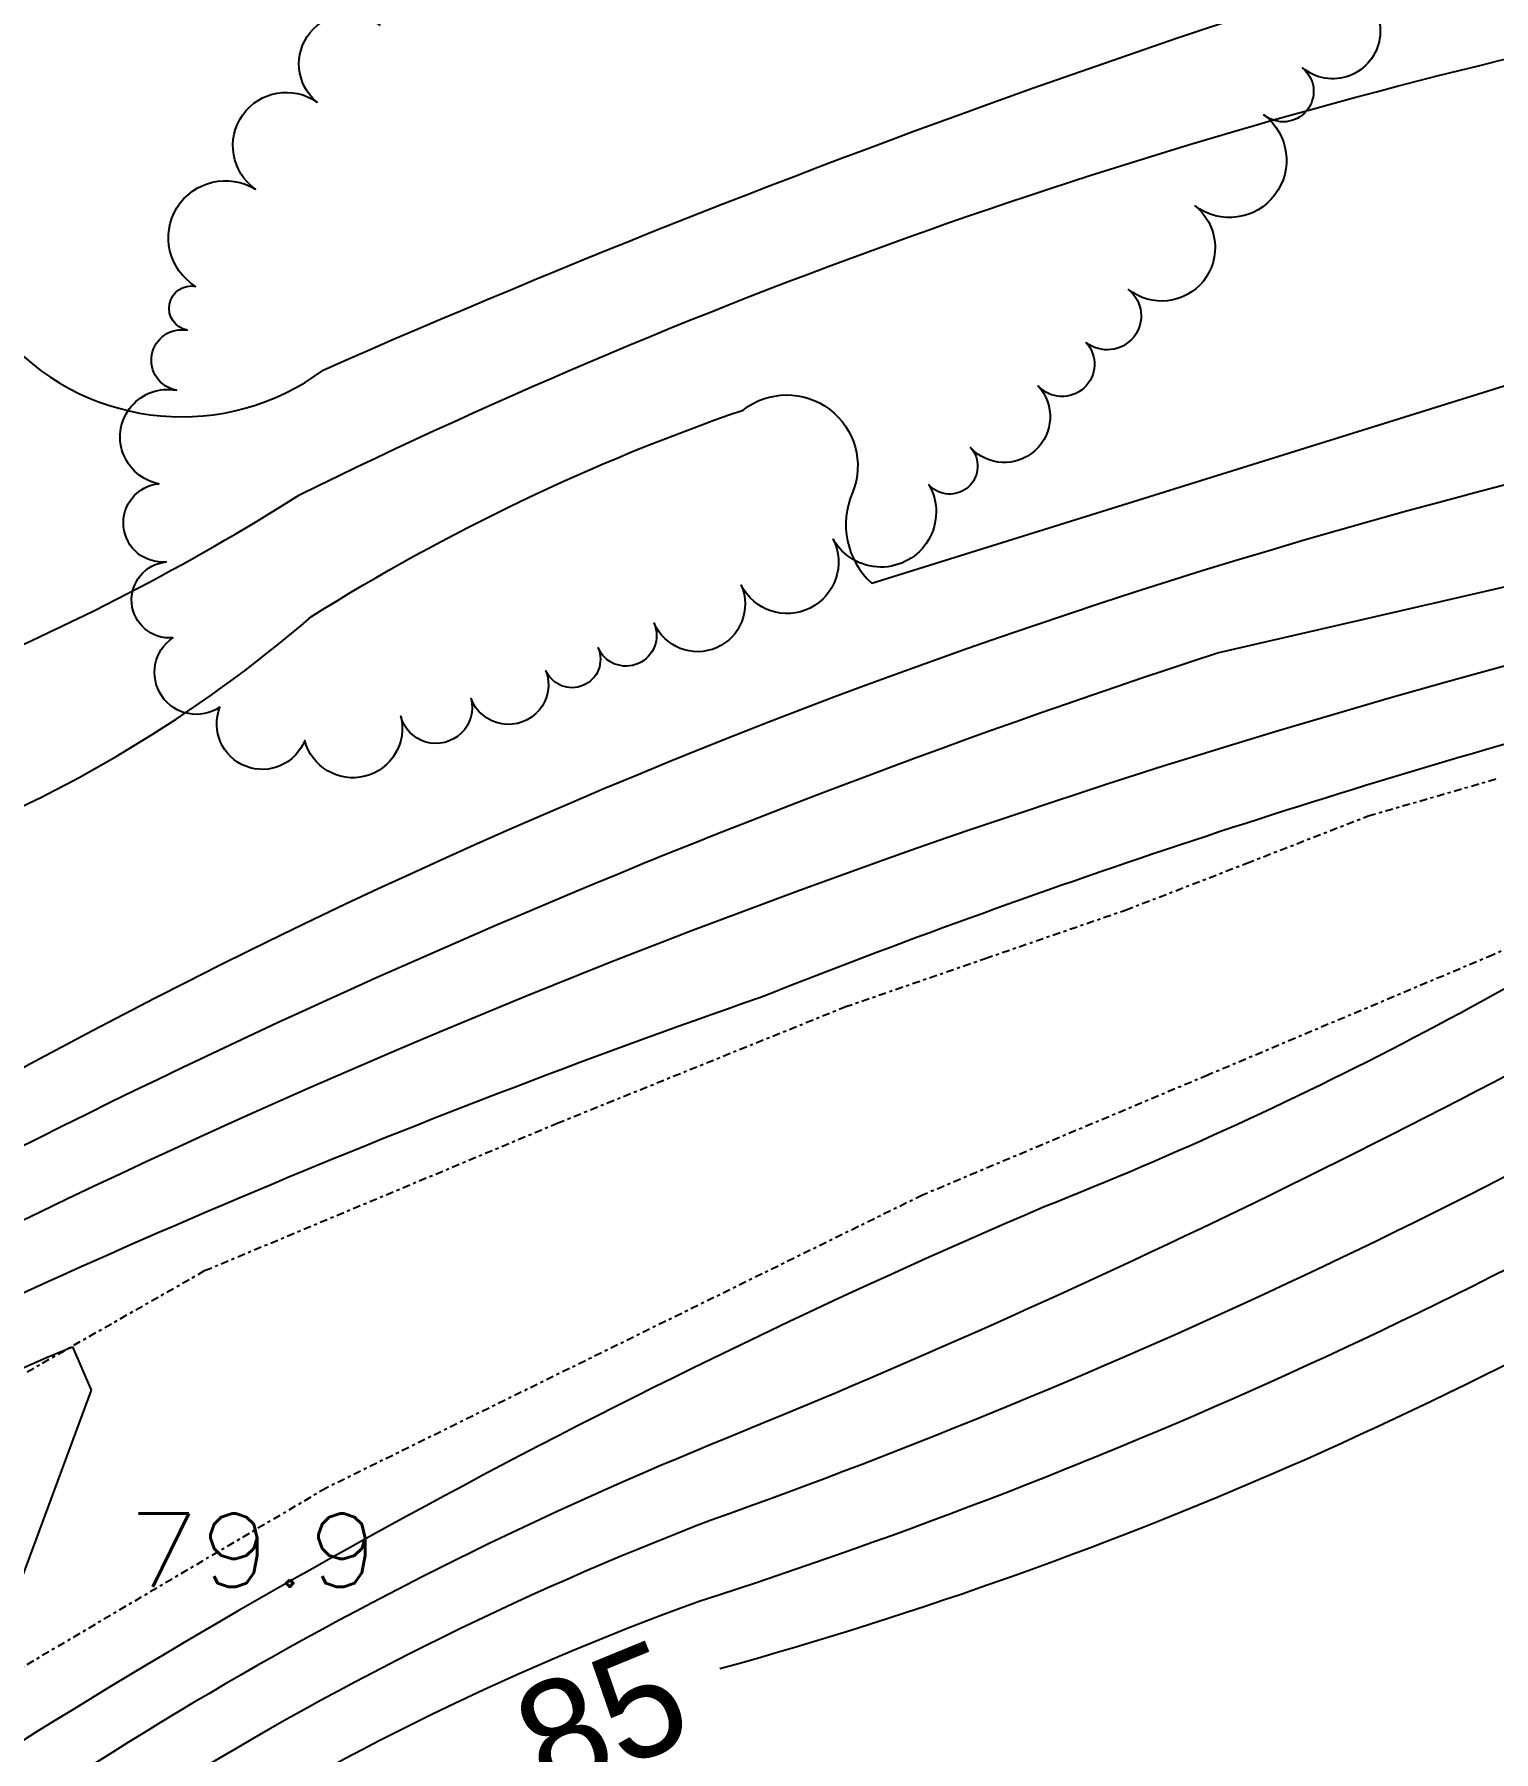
# Model space of a CAD drawing. Header units: feet. Extents: x 1023941 to 1026768, y 90264 to 94497.
# Drawn here: x 1025126.8 to 1025174.7, y 92532.6 to 92589 of the extents above; entities that cross this region are included whole.
import ezdxf
from ezdxf.enums import TextEntityAlignment as Align

# ---------------------------------------------------------------- set-up
doc = ezdxf.new("R2010")
doc.units = ezdxf.units.FT
doc.header["$MEASUREMENT"] = 0
doc.linetypes.add('DASHDOT2', pattern=[0.5, 0.25, -0.11875, 0.0125, -0.11875])
doc.linetypes.add('LTP702', pattern=[40, 40, 0])
for name, color, linetype in [('ANNOTATE', 10, 'Continuous'), ('BRUSH', 9, 'Continuous'), ('CF-DEP_INDX', 11, 'LTP702'), ('CF-INDEX', 11, 'Continuous'), ('CF-INTERMED', 9, 'Continuous'), ('DITCH', 9, 'DASHDOT2'), ('SPOTELEV', 9, 'Continuous')]:
    doc.layers.add(name, color=color, linetype=linetype)
doc.styles.add('60', font='simplex.shx', dxfattribs={"width": 1.15, "height": 2.4})

msp = doc.modelspace()

# ---------------------------------------------------------------- linework, layer by layer
at = {"layer": 'BRUSH', "flags": 128}
msp.add_lwpolyline([(1025170.44, 92590.33, -1), (1025168.46, 92587.91, -1), (1025167.19, 92586.37, -1), (1025164.93, 92583.38, -1), (1025162.74, 92580.64, -1), (1025161.35, 92578.9, -1), (1025159.78, 92577.47, -1), (1025157.55, 92575.45, -1), (1025156.19, 92574.22, -1), (1025153.04, 92572.44, -1), (1025150.02, 92570.93, -1), (1025147.16, 92569.68, -1), (1025145.32, 92568.87, -1), (1025143.61, 92568.12, -1), (1025141.15, 92567.21, -1), (1025138.84, 92566.63, -1), (1025135.69, 92565.83, -1), (1025132.9, 92566.92, -1), (1025131.36, 92569.2, -1), (1025131.14, 92571.69, -1), (1025130.9, 92574.26, -1), (1025131.47, 92577.33, -1), (1025131.83, 92579.3, -1), (1025132.1, 92580.74), (1025132.1, 92580.74, -1), (1025134.07, 92583.93, -1), (1025136.09, 92586.79, -1), (1025138.16, 92589.3, -1)], format="xyb", dxfattribs=at)
at = {"layer": 'CF-DEP_INDX', "elevation": 80, "flags": 128}
msp.add_lwpolyline([(1025108.53, 92532.29), (1025115.55, 92538.26, -0.08433829), (1025128.06, 92545.92), (1025128.67, 92544.5), (1025126.24, 92537.93), (1025124.54, 92536.16, 0.15226344), (1025105.23, 92516.55, 0.10342618), (1025095.21, 92493.95, 0.06084883), (1025088.37, 92445.83, -0.01239317), (1025078.02, 92343.5, -0.01720682), (1025068.64, 92252.52, 0.03101658), (1025069.09, 92193.47, 0.14024741), (1025090.18, 92137.41), (1025097.93, 92125.93, 0.04221373), (1025116.21, 92100.19, 0.04364002), (1025129.76, 92082.08), (1025155.27, 92049.61, 0.03191234), (1025199.47, 91984.99, -0.01464259), (1025236.6, 91927.1, 0.12957048), (1025246.16, 91917.46, -0.03182822), (1025265.49, 91887.13), (1025267.36, 91884.1)], format="xyb", dxfattribs=at)
at = {"layer": 'CF-INDEX', "elevation": 85, "flags": 128}
for points in [[(1025034.59, 92492.74, 0.07958569), (1025051.12, 92493.46, 0.2384496), (1025056.23792, 92497.58015, 0.04897765), (1025070.09, 92517.09, 0.07931629), (1025075.26573, 92532.12376, -0.34268443), (1025081.54, 92537.9, 0.19024999), (1025099.39695, 92547.44309, -0.09595587), (1025123.2096, 92562.27587, 0.08643991), (1025135.91, 92569.9, -0.05724654), (1025150.08493, 92576.67945, -0.76680189), (1025153.68, 92573.97, 0.3210158), (1025154.31, 92570.99), (1025176.1, 92577.79)], [(1025204.12, 92571.24, -0.1689751), (1025202.12973, 92564.93764, -0.15978378), (1025186.66, 92551.87, -0.07343489), (1025149.32, 92535.34)]]:
    msp.add_lwpolyline(points, format="xyb", dxfattribs=at)
at = {"layer": 'CF-INTERMED', "flags": 128}
for points, elevation in [([(1025125.95, 92578.93, 0.38193534), (1025136.31, 92578, -0.0388472), (1025186.70336, 92595.63891, 0.05194165), (1025204.37988, 92597.53403, -0.1668146), (1025208.82, 92596.85), (1025211.03, 92596.08, 0.31254667), (1025221.34, 92605.12, 0.04962173), (1025216.67, 92617.17), (1025221.23, 92618.4, -0.0360537), (1025246.85, 92636.91, -0.03528523), (1025242.51, 92585.29, 0.36891398), (1025244.64, 92586.21, 0.12508883), (1025271.99, 92603.41, 0.01414906), (1025287.48, 92668.4, 0.04220099), (1025289.06, 92748.81, 0.35931593)], 87), ([(1024949.74, 92512.05), (1024954.49, 92510.59), (1024958.90579, 92509.28505, 0.31636055), (1024962.12741, 92509.98509, -0.18734867), (1024974.59, 92518.36), (1024981.23, 92521.52, -0.13546213), (1024992.45, 92524.06, 0.03036992), (1025027.49038, 92520.65135, 0.21391273), (1025035.81533, 92524.114), (1025049.24526, 92538.40067), (1025053.75, 92544.66), (1025054.71, 92547.43, 0.07205264), (1025071.76356, 92559.60685, -0.0764243), (1025080.95, 92565.52), (1025111.6, 92563.98, 0.08553966), (1025135.51, 92573.89, -0.05897304), (1025177.7, 92588.8, -0.53612886), (1025178.5709, 92586.87321, 0.14941112), (1025177.57, 92582.01), (1025178.62, 92581.38)], 86), ([(1025109.71, 92545.01, -0.08700252), (1025177.51, 92574.83)], 84), ([(1025114.62, 92546.22, -0.04951626), (1025165.67, 92568.71), (1025175.85172, 92571.04466), (1025179.01, 92572.11)], 83), ([(1025115.78, 92544.62, -0.05604236), (1025173.18, 92567.75), (1025180.41, 92569.75)], 82), ([(1025116.87, 92543.11, -0.03278172), (1025150.65511, 92557.39973, -0.02727584), (1025178.44, 92566.65), (1025181.58, 92567.87)], 81), ([(1025197.82, 92564.25), (1025194.95, 92560.42, -0.16433866), (1025187.54434, 92555.38024, -0.05950851), (1025148.64433, 92537.55795, 0.11321002), (1025114.70206, 92515.65938, 0.11465885), (1025102.85, 92491.87, 0.06800613), (1025096.52484, 92446.76501), (1025094.07, 92399.26), (1025088.36, 92354.97, 0.06070525), (1025085.33, 92327.51), (1025082.63, 92306.88, -0.07006017), (1025078.13911, 92263.65611, 0.0481286), (1025077.2, 92200.84, 0.11410594)], 84), ([(1025184.33, 92563.36, -0.05470483), (1025159.97618, 92550.51226, 0.04601202), (1025120.32135, 92529.04478, 0.11753893), (1025105.93, 92513.74, 0.112115), (1025097.01632, 92493.04806, 0.06295658), (1025090.54962, 92448.05003, -0.01871639), (1025079.90708, 92341.89056), (1025076.07115, 92295.36016, -0.02462561), (1025071.28, 92258.45, 0.04224282), (1025071.68115, 92188.14262, 0.12004726), (1025093.84166, 92136.55986, 0.03678325), (1025120.46, 92097.84), (1025148.20668, 92061.23226, -0.05793691), (1025163.1, 92040.67, 0.01694825), (1025208.96219, 91976.04519), (1025239.90745, 91926.87177, 0.11318971), (1025246.5344, 91920.02332, -0.03575619), (1025270.04, 91883.61, -0.01376038)], 81), ([(1025185.76, 92560.67, -0.03432873), (1025149.62798, 92542.9499, 0.07670408), (1025115.91976, 92522.88934, 0.14905053), (1025097.99917, 92489.46177, 0.05378362), (1025092.27839, 92443.57978, -0.02561411), (1025082.03436, 92342.96631, -0.01783002), (1025078.62, 92305.07, -0.04880587), (1025074.21, 92264.7, 0.05638441), (1025074.16, 92186.07, 0.0999704), (1025089.78461, 92147.64477), (1025110.32, 92114.31, -0.01633821), (1025145.66, 92067.77, -0.04082417), (1025175.24, 92026.21, 0.01434167), (1025210.88905, 91977.8861), (1025242.00115, 91928.41115, 0.07019957), (1025248.06807, 91921.39856, -0.01114303), (1025289.95762, 91855.94866, 0.02021109)], 82), ([(1025187.18, 92558.2, -0.04926049), (1025149.03829, 92540.22549, 0.09806766), (1025114.48051, 92518.52965, 0.12962219), (1025099.61, 92487.8, 0.05266672), (1025094.30108, 92443.66492, -0.02463621), (1025089.35, 92381.28), (1025083.82752, 92340.45057, -0.04143555), (1025080.96, 92309.63, -0.05337329), (1025075.64, 92261.13, 0.05269419), (1025076.38022, 92185.43974, 0.08589126), (1025094.65984, 92144.39491), (1025110.47, 92117.66, -0.01812336), (1025149.17175, 92066.42822, -0.04149377), (1025175.66833, 92029.57391, 0.01385985), (1025213.85731, 91978.17519), (1025243.72, 91930.57, -0.02764578), (1025274.76, 91883.59, -0.03573106)], 83)]:
    msp.add_lwpolyline(points, format="xyb", dxfattribs=dict(at, elevation=elevation))
at = {"layer": 'DITCH'}
for points in [[(1025117.89, 92540.15, 0), (1025132.4, 92548.42, 0), (1025143.98, 92553.26, 0), (1025153.43, 92557.08, 0), (1025158.04, 92558.67, 0), (1025162.65, 92560.26, 0), (1025166.63, 92561.8, 0), (1025170.62, 92563.35, 0), (1025174.9, 92564.59, 0)], [(1025184.34, 92563.35, 0), (1025174.72, 92558.79, 0), (1025165.35, 92554.84, 0), (1025155.98, 92550.9, 0), (1025136.39, 92541.28, 0), (1025122.53, 92533.1, 0)]]:
    msp.add_polyline3d(points, dxfattribs=at)

# ---------------------------------------------------------------- texts
at = {"layer": 'ANNOTATE'}
msp.add_text('85', height=3.6, rotation=22.315347, dxfattribs=at).set_placement((1025145.43, 92533.74), align=Align.MIDDLE_CENTER)
at = {"layer": 'SPOTELEV', "style": '60', "width": 1.15}
msp.add_text('79.9', height=2.4, dxfattribs=at).set_placement((1025134.01, 92539.24), align=Align.MIDDLE_CENTER)

doc.saveas('drawing.dxf')
